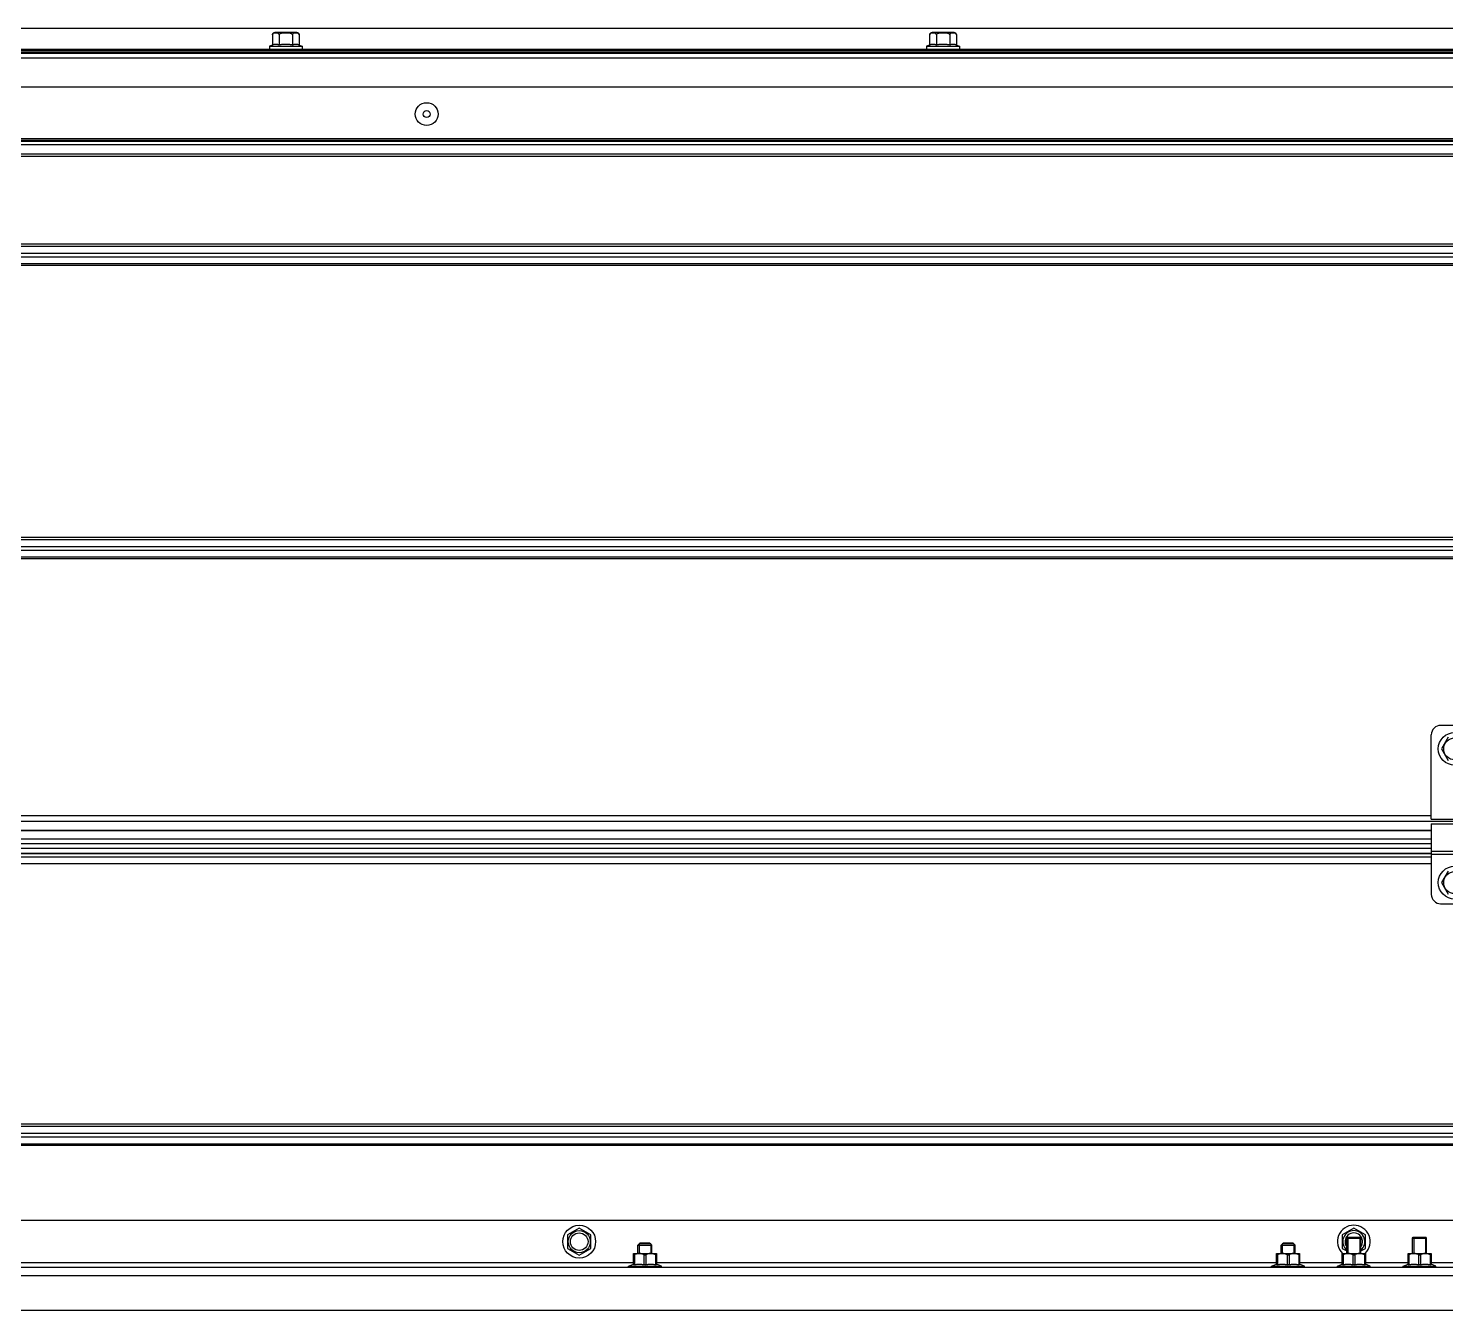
# Model space of a CAD drawing. Header units: millimetres. Extents: x 21899 to 38731, y -5425 to 3612.
# Drawn here: x 23619 to 24223, y -3342 to -2795 of the extents above; entities that cross this region are included whole.
import ezdxf

# ---------------------------------------------------------------- set-up
doc = ezdxf.new("R2010")
doc.units = ezdxf.units.MM

msp = doc.modelspace()

# ---------------------------------------------------------------- linework, layer by layer
at = {"color": 7, "linetype": 'Continuous'}
for p, q in [((25041.07342928871, -2795.438161229789), (22324.0734292887, -2795.438161229789)), ((23723.06024583445, -2798.267433778286), (23723.06024583445, -2802.563473838685)), ((23733.46024583446, -2797.267433996783), (23724.06024583445, -2797.267433996783)), ((23725.91024583446, -2798.267433721585), (23725.91024583446, -2802.563473838685)), ((23731.61024583445, -2798.267433783984), (23731.61024583445, -2802.563473838685)), ((23734.46024583446, -2798.267433778286), (23734.46024583446, -2802.563473838685)), ((24003.06024583445, -2798.267433778286), (24003.06024583445, -2802.563473838685)), ((24013.46024583446, -2797.267433996783), (24004.06024583445, -2797.267433996783)), ((24005.91024583446, -2798.267433721585), (24005.91024583446, -2802.563473838685)), ((24011.61024583445, -2798.267433783984), (24011.61024583445, -2802.563473838685)), ((24014.46024583446, -2798.267433778286), (24014.46024583446, -2802.563473838685)), ((22241.0734292887, -2804.63933658779), (25123.0734292887, -2804.63933658779)), ((22358.76024583445, -2804.267433996783), (25027.76024583445, -2804.267433996783)), ((22358.76024583445, -2805.967433996784), (25027.76024583445, -2805.967433996784)), ((23723.06024583445, -2802.563473838685), (23721.76024583445, -2803.067433996786)), ((23721.76024583445, -2803.067433996786), (23721.76024583445, -2804.267433996783)), ((23721.76024583445, -2803.067433996786), (23735.76024583445, -2803.067433996786)), ((23734.46024583446, -2802.563473838685), (23735.76024583445, -2803.067433996786)), ((23735.76024583445, -2803.067433996786), (23735.76024583445, -2804.267433996783)), ((24003.06024583445, -2802.563473838685), (24001.76024583445, -2803.067433996786)), ((24001.76024583445, -2803.067433996786), (24001.76024583445, -2804.267433996783)), ((24001.76024583445, -2803.067433996786), (24015.76024583445, -2803.067433996786)), ((24014.46024583446, -2802.563473838685), (24015.76024583445, -2803.067433996786)), ((24015.76024583445, -2803.067433996786), (24015.76024583445, -2804.267433996783)), ((23848.11079470378, -2820.467433996788), (23468.53590289138, -2820.467433996788)), ((25027.76024583445, -2820.467433996788), (23848.11079470378, -2820.467433996788)), ((22358.76024583445, -2849.967433996784), (25027.76024583445, -2849.967433996784)), ((24216.76024583445, -3132.467433996784), (24216.76024583445, -3096.467433996784)), ((24272.76024583445, -3092.467433996784), (24220.76024583445, -3092.467433996784)), ((24223.91024583446, -3097.531089195183), (24221.06024583445, -3102.467433996784)), ((24221.06024583445, -3102.467433996784), (24223.91024583446, -3107.403778798283)), ((24216.76024583445, -3132.467433996784), (24232.26024583445, -3132.467433996784)), ((24216.76024583445, -3137.417433996785), (23160.76024583445, -3137.417433996785)), ((24216.76024583445, -3134.467433996784), (24231.26024583445, -3134.467433996784)), ((24216.76024583445, -3134.467547822982), (24216.76024583445, -3164.467433996784)), ((24216.76024583445, -3142.967433996784), (23160.76024583445, -3142.967433996788)), ((24216.76024583445, -3147.047733996782), (23160.76024583445, -3147.047733996782)), ((24223.91024583446, -3154.531089195183), (24221.06024583445, -3159.467433996784)), ((24221.06024583445, -3159.467433996784), (24223.91024583446, -3164.403778798283)), ((24220.76024583445, -3168.467433996784), (24272.76024583445, -3168.467433996784)), ((24672.76024583445, -3303.467433996784), (22713.76024583445, -3303.467433996784)), ((23853.76024583445, -3306.767433996783), (23848.82390103296, -3309.617433996782)), ((23858.69659063606, -3309.617433996782), (23853.76024583445, -3306.767433996783)), ((24183.76024583445, -3306.767433996783), (24178.82390103296, -3309.617433996782)), ((24188.69659063606, -3309.617433996782), (24183.76024583445, -3306.767433996783)), ((23848.82390103296, -3309.617433996782), (23848.82390103296, -3315.317433996786)), ((23858.69659063606, -3315.317433996786), (23858.69659063606, -3309.617433996782)), ((23879.76024583465, -3312.967433996882), (23878.76024583475, -3313.967433996984)), ((23878.76024583445, -3317.467433996784), (23878.76024583445, -3313.967433996784)), ((23878.76024583445, -3313.967433996784), (23884.76024583445, -3313.967433996784)), ((23884.21897995696, -3313.426168119686), (23879.30151171195, -3313.426168119686)), ((23879.76024583445, -3312.967433996784), (23883.76024583445, -3312.967433996784)), ((23883.76024583436, -3312.967433996882), (23884.76024583426, -3313.967433996984)), ((23884.76024583445, -3317.467433996784), (23884.76024583445, -3313.967433996784)), ((24153.76024583465, -3312.967433996882), (24152.76024583475, -3313.967433996984)), ((24152.76024583445, -3317.467433996784), (24152.76024583445, -3313.967433996784)), ((24152.76024583445, -3313.967433996784), (24158.76024583445, -3313.967433996784)), ((24158.21897995696, -3313.426168119686), (24153.30151171195, -3313.426168119686)), ((24153.76024583445, -3312.967433996784), (24157.76024583445, -3312.967433996784)), ((24157.76024583436, -3312.967433996882), (24158.76024583426, -3313.967433996984)), ((24158.76024583445, -3317.467433996784), (24158.76024583445, -3313.967433996784)), ((24178.82390103296, -3309.617433996782), (24178.82390103296, -3315.317433996786)), ((24180.76024583445, -3310.967433996784), (24181.11379922506, -3310.613880606184)), ((24180.76024583445, -3317.467433996784), (24180.76024583445, -3310.967433996784)), ((24180.76024583445, -3310.967433996784), (24186.76024583445, -3310.967433996784)), ((24181.11387135946, -3310.613880606184), (24186.40662030956, -3310.613880606184)), ((24186.76024583445, -3310.967433996784), (24186.40669244385, -3310.613880606184)), ((24186.76024583445, -3317.467433996784), (24186.76024583445, -3310.967433996784)), ((24188.69659063606, -3315.317433996786), (24188.69659063606, -3309.617433996782)), ((24208.76024583445, -3310.967433996784), (24209.11379922506, -3310.613880606184)), ((24208.76024583445, -3317.467433996784), (24208.76024583445, -3310.967433996784)), ((24208.76024583445, -3310.967433996784), (24214.76024583445, -3310.967433996784)), ((24209.11387135946, -3310.613880606184), (24214.40662030956, -3310.613880606184)), ((24214.76024583445, -3310.967433996784), (24214.40669244385, -3310.613880606184)), ((24214.76024583445, -3317.467433996784), (24214.76024583445, -3310.967433996784)), ((23848.82390103296, -3315.317433996786), (23853.76024583445, -3318.167433996785)), ((23853.76024583445, -3318.167433996785), (23858.69659063606, -3315.317433996786)), ((23876.88024583446, -3317.467433996784), (23876.84506560196, -3317.502614229283)), ((23876.85161384585, -3322.285615814884), (23876.85161384585, -3317.496064134784)), ((23877.25510707845, -3318.037433996784), (23876.85161384585, -3318.037433996784)), ((23876.88030301436, -3317.467433996784), (23886.64018865455, -3317.467433996784)), ((23877.25510707845, -3318.037433996784), (23877.25510707845, -3322.285615814884)), ((23881.35675260186, -3318.037433996784), (23881.35675260186, -3322.285615814884)), ((23881.35675260186, -3318.037433996784), (23882.16373906705, -3318.037433996784)), ((23882.16373906705, -3318.037433996784), (23882.16373906705, -3322.285615814884)), ((23886.26538459056, -3318.037433996784), (23886.26538459056, -3322.285615814884)), ((23886.26538459056, -3318.037433996784), (23886.66887782316, -3318.037433996784)), ((23886.64024583445, -3317.467433996784), (23886.67542606706, -3317.502614229283)), ((23886.66887782316, -3317.496064134784), (23886.66887782316, -3322.285615814884)), ((24150.88024583446, -3317.467433996784), (24150.84506560196, -3317.502614229283)), ((24150.85161384585, -3322.285615814884), (24150.85161384585, -3317.496064134784)), ((24151.25510707845, -3318.037433996784), (24150.85161384585, -3318.037433996784)), ((24150.88030301436, -3317.467433996784), (24160.64018865455, -3317.467433996784)), ((24151.25510707845, -3318.037433996784), (24151.25510707845, -3322.285615814884)), ((24155.35675260186, -3318.037433996784), (24155.35675260186, -3322.285615814884)), ((24155.35675260186, -3318.037433996784), (24156.16373906705, -3318.037433996784)), ((24156.16373906705, -3318.037433996784), (24156.16373906705, -3322.285615814884)), ((24160.26538459056, -3318.037433996784), (24160.26538459056, -3322.285615814884)), ((24160.26538459056, -3318.037433996784), (24160.66887782316, -3318.037433996784)), ((24160.64024583445, -3317.467433996784), (24160.67542606706, -3317.502614229283)), ((24160.66887782316, -3317.496064134784), (24160.66887782316, -3322.285615814884)), ((24178.82390103296, -3315.317433996786), (24180.76024583445, -3316.435383189184)), ((24178.88024583446, -3317.467433996784), (24178.84506560196, -3317.502614229283)), ((24178.85161384585, -3322.285615814884), (24178.85161384585, -3317.496064134784)), ((24179.25510707845, -3318.037433996784), (24178.85161384585, -3318.037433996784)), ((24178.88030301436, -3317.467433996784), (24188.64018865455, -3317.467433996784)), ((24179.25510707845, -3318.037433996784), (24179.25510707845, -3322.285615814884)), ((24183.35675260186, -3318.037433996784), (24183.35675260186, -3322.285615814884)), ((24183.35675260186, -3318.037433996784), (24184.16373906705, -3318.037433996784)), ((24184.16373906705, -3318.037433996784), (24184.16373906705, -3322.285615814884)), ((24186.76024583445, -3316.435383189184), (24188.69659063606, -3315.317433996786)), ((24188.26538459056, -3318.037433996784), (24188.26538459056, -3322.285615814884)), ((24188.26538459056, -3318.037433996784), (24188.66887782316, -3318.037433996784)), ((24188.64024583445, -3317.467433996784), (24188.67542606706, -3317.502614229283)), ((24188.66887782316, -3317.496064134784), (24188.66887782316, -3322.285615814884)), ((24206.88024583446, -3317.467433996784), (24206.84506560196, -3317.502614229283)), ((24206.85161384585, -3322.285615814884), (24206.85161384585, -3317.496064134784)), ((24207.25510707845, -3318.037433996784), (24206.85161384585, -3318.037433996784)), ((24206.88030301436, -3317.467433996784), (24216.64018865455, -3317.467433996784)), ((24207.25510707845, -3318.037433996784), (24207.25510707845, -3322.285615814884)), ((24211.35675260186, -3318.037433996784), (24211.35675260186, -3322.285615814884)), ((24211.35675260186, -3318.037433996784), (24212.16373906705, -3318.037433996784)), ((24212.16373906705, -3318.037433996784), (24212.16373906705, -3322.285615814884)), ((24216.26538459056, -3318.037433996784), (24216.26538459056, -3322.285615814884)), ((24216.26538459056, -3318.037433996784), (24216.66887782316, -3318.037433996784)), ((24216.64024583445, -3317.467433996784), (24216.67542606706, -3317.502614229283)), ((24216.66887782316, -3317.496064134784), (24216.66887782316, -3322.285615814884)), ((24672.76024583445, -3323.467433996784), (22713.76024583445, -3323.467433996784)), ((23874.76024583445, -3322.967433996784), (23876.85160377645, -3322.047481822881)), ((23874.76024583445, -3323.467433996784), (23874.76024583445, -3322.967433996784)), ((23874.76024583445, -3322.967433996784), (23888.76024583445, -3322.967433996784)), ((23877.25510707845, -3322.285615814884), (23876.85161384585, -3322.285615814884)), ((23882.16373906705, -3322.285615814884), (23881.35675260186, -3322.285615814884)), ((23886.66887782316, -3322.285615814884), (23886.26538459056, -3322.285615814884)), ((23888.76024583445, -3322.967433996784), (23886.66888789255, -3322.047481822881)), ((23888.76024583445, -3323.467433996784), (23888.76024583445, -3322.967433996784)), ((24148.76024583445, -3322.967433996784), (24150.85160377645, -3322.047481822881)), ((24148.76024583445, -3323.467433996784), (24148.76024583445, -3322.967433996784)), ((24148.76024583445, -3322.967433996784), (24162.76024583445, -3322.967433996784)), ((24151.25510707845, -3322.285615814884), (24150.85161384585, -3322.285615814884)), ((24156.16373906705, -3322.285615814884), (24155.35675260186, -3322.285615814884)), ((24160.66887782316, -3322.285615814884), (24160.26538459056, -3322.285615814884)), ((24162.76024583445, -3322.967433996784), (24160.66888789255, -3322.047481822881)), ((24162.76024583445, -3323.467433996784), (24162.76024583445, -3322.967433996784)), ((24176.76024583445, -3322.967433996784), (24178.85160377645, -3322.047481822881)), ((24176.76024583445, -3323.467433996784), (24176.76024583445, -3322.967433996784)), ((24176.76024583445, -3322.967433996784), (24190.76024583445, -3322.967433996784)), ((24179.25510707845, -3322.285615814884), (24178.85161384585, -3322.285615814884)), ((24184.16373906705, -3322.285615814884), (24183.35675260186, -3322.285615814884)), ((24188.66887782316, -3322.285615814884), (24188.26538459056, -3322.285615814884)), ((24190.76024583445, -3322.967433996784), (24188.66888789255, -3322.047481822881)), ((24190.76024583445, -3323.467433996784), (24190.76024583445, -3322.967433996784)), ((24204.76024583445, -3322.967433996784), (24206.85160377645, -3322.047481822881)), ((24204.76024583445, -3323.467433996784), (24204.76024583445, -3322.967433996784)), ((24204.76024583445, -3322.967433996784), (24218.76024583445, -3322.967433996784)), ((24207.25510707845, -3322.285615814884), (24206.85161384585, -3322.285615814884)), ((24212.16373906705, -3322.285615814884), (24211.35675260186, -3322.285615814884)), ((24216.66887782316, -3322.285615814884), (24216.26538459056, -3322.285615814884)), ((24218.76024583445, -3322.967433996784), (24216.66888789255, -3322.047481822881)), ((24218.76024583445, -3323.467433996784), (24218.76024583445, -3322.967433996784))]:
    msp.add_line(p, q, dxfattribs=at)
at = {"color": 9, "linetype": 'Continuous'}
for p, q in [((22358.76024583445, -2804.767433996783), (25027.76024583445, -2804.767433996783)), ((22358.76024583445, -2805.467433996784), (25027.76024583445, -2805.467433996784)), ((22358.76024583445, -2807.967433996784), (25027.76024583445, -2807.967433996784)), ((25027.76024583445, -2842.553220434382), (22358.76024583445, -2842.553220434382)), ((25027.76024583445, -2843.260327215581), (22358.76024583445, -2843.260327215581)), ((22358.76024583445, -2843.581647559082), (25027.76024583445, -2843.581647559082)), ((22358.76024583445, -2844.995861121484), (25027.76024583445, -2844.995861121484)), ((22358.76024583445, -2848.867433996782), (25027.76024583445, -2848.867433996782)), ((25027.76024583445, -2887.445468203687), (22358.76024583445, -2887.445468203687)), ((22358.76024583445, -2888.221925338983), (25027.76024583445, -2888.221925338983)), ((22358.76024583445, -2891.190976861382), (25027.76024583445, -2891.190976861382)), ((22358.76024583445, -2892.743891132084), (25027.76024583445, -2892.743891132084)), ((22358.76024583445, -2895.712942654483), (25027.76024583445, -2895.712942654483)), ((25027.76024583445, -2896.489399789787), (22358.76024583445, -2896.489399789787)), ((25027.76024583445, -3012.445468203683), (22358.76024583445, -3012.445468203687)), ((22358.76024583445, -3013.221925338983), (25027.76024583445, -3013.221925338983)), ((22358.76024583445, -3016.190976861382), (25027.76024583445, -3016.190976861382)), ((22358.76024583445, -3017.743891132084), (25027.76024583445, -3017.743891132084)), ((22358.76024583445, -3020.712942654483), (25027.76024583445, -3020.712942654483)), ((25027.76024583445, -3021.489399789787), (22358.76024583445, -3021.489399789787)), ((25027.76024583445, -3133.475760407286), (22358.76024583445, -3133.475760407286)), ((24216.76024583445, -3131.040733996788), (23160.76024583446, -3131.040733996784)), ((24216.76024583445, -3137.320905572486), (23160.76024583445, -3137.320905572486)), ((24216.76024583445, -3140.967433996781), (23160.76024583445, -3140.967433996784)), ((23160.76024583445, -3144.750317430486), (24216.76024583445, -3144.750317430486)), ((23160.76024583445, -3147.079798756584), (24216.76024583445, -3147.079798756584)), ((23160.76024583445, -3148.458382074385), (24216.76024583445, -3148.458382074385)), ((23160.76024583445, -3151.376833996781), (24216.76024583445, -3151.376833996785)), ((24216.76024583445, -3146.089465959083), (24231.26024583445, -3146.089465959083)), ((24216.76024583445, -3147.307572884185), (24231.26024583445, -3147.307572884185)), ((25027.76024583445, -3262.445468203687), (22358.76024583445, -3262.445468203687)), ((22358.76024583445, -3263.221925338983), (25027.76024583445, -3263.221925338983)), ((22358.76024583445, -3266.190976861382), (25027.76024583445, -3266.190976861382)), ((22358.76024583445, -3267.743891132084), (25027.76024583445, -3267.743891132084)), ((22358.76024583445, -3270.712942654483), (25027.76024583445, -3270.712942654483)), ((25027.76024583445, -3271.489399789783), (22358.76024583445, -3271.489399789783)), ((24672.76024583445, -3326.967433996784), (22713.76024583445, -3326.967433996784)), ((23876.85161384585, -3321.467433996784), (23500.66887782316, -3321.467433996784)), ((24150.85161384585, -3321.467433996784), (23886.66887782316, -3321.467433996784)), ((24178.85161384585, -3321.467433996784), (24160.66887782316, -3321.467433996784)), ((24206.85161384585, -3321.467433996784), (24188.66887782316, -3321.467433996784)), ((24672.76024583445, -3321.467433996784), (24216.66887782316, -3321.467433996784)), ((24672.76024583445, -3341.867433996782), (22713.76024583445, -3341.867433996782))]:
    msp.add_line(p, q, dxfattribs=at)
at = {"color": 2, "linetype": 'Continuous'}
for p, q in [((23879.30151171195, -3313.426168119686), (23879.30151171195, -3317.467433996784)), ((23884.21897995696, -3313.426168119686), (23884.21897995696, -3317.467433996784)), ((24153.30151171195, -3313.426168119686), (24153.30151171195, -3317.467433996784)), ((24158.21897995696, -3313.426168119686), (24158.21897995696, -3317.467433996784)), ((24181.26024583445, -3310.613880606184), (24181.26024583445, -3317.467433996784)), ((24186.26024583445, -3310.613880606184), (24186.26024583445, -3317.467433996784)), ((24209.26024583445, -3310.613880606184), (24209.26024583445, -3317.467433996784)), ((24214.26024583445, -3310.613880606184), (24214.26024583445, -3317.467433996784))]:
    msp.add_line(p, q, dxfattribs=at)
at = {"color": 7, "linetype": 'Continuous'}
for centre, radius in [((23788.76024583445, -2831.967433996784), 4.85), ((23788.76024583445, -2831.967433996784), 1.5), ((24226.76024583445, -3102.467433996784), 7), ((24226.76024583445, -3159.467433996784), 7), ((23853.76024583445, -3312.467433996784), 7), ((23853.76024583445, -3312.467433996784), 3.75)]:
    msp.add_circle(centre, radius, dxfattribs=at)
at = {"color": 9, "linetype": 'Continuous'}
for centre in [(24226.76024583445, -3102.467433996784), (24226.76024583445, -3159.467433996784), (23853.76024583445, -3312.467433996784)]:
    msp.add_circle(centre, 4.7, dxfattribs=at)
at = {"color": 7, "linetype": 'Continuous'}
for centre, radius, start, end in [((23724.06024583445, -2798.267433996783), 1, 90, 180), ((23733.46024583446, -2798.267433996783), 1, 0, 90), ((24004.06024583445, -2798.267433996783), 1, 90, 180), ((24013.46024583446, -2798.267433996783), 1, 0, 90), ((24220.76024583445, -3096.467433996784), 4, 90, 180), ((24220.76024583445, -3164.467433996784), 4, 180, 270), ((24183.76024583445, -3312.467433996784), 7, 314.2976808866303, 225.7023191133696), ((24183.76024583445, -3312.467433996784), 3.75, 323.3925405381019, 216.6074594624819)]:
    msp.add_arc(centre, radius, start, end, dxfattribs=at)
at = {"color": 9, "linetype": 'Continuous'}
msp.add_arc((24183.76024583445, -3312.467433996784), 4.7, 309.8015727278628, 230.1984272721371, dxfattribs=at)
at = {"color": 7, "linetype": 'Continuous'}
for points, start_tangent, end_tangent in [([(23723.06024583445, -2798.267433853785), (23723.07148944025, -2798.118119316083), (23723.07945851545, -2798.072838105183)], (0, 1), (0.1964927434473931, 0.9805052788091032)), ([(23723.07945851545, -2798.072838105183), (23723.09354452515, -2798.012631250584)], (0.1964927437239926, 0.9805052787536728), (0.2590968403878873, 0.9658513484491357)), ([(23723.09354452515, -2798.012631250584), (23723.10826855505, -2797.963174831983), (23723.13675449966, -2797.887599965086)], (0.2590968403346476, 0.9658513484634176), (0.3936061788299673, 0.9192791610750631)), ([(23723.13675449966, -2797.887599965086), (23723.16990256865, -2797.818507670485), (23723.25462124906, -2797.689253067985), (23723.35888403266, -2797.579815926985), (23723.47755968376, -2797.492389260982), (23723.61315177976, -2797.422852261685), (23723.77003982615, -2797.369149441483), (23723.95184883956, -2797.330797157085), (23724.06575400835, -2797.315758385785)], (0.3936061789771579, 0.9192791610120409), (0.9942083765307079, 0.1074695493438695)), ([(23724.06575400835, -2797.315758385785), (23724.15927778656, -2797.307203595383), (23724.38015078635, -2797.296863639081), (23724.59831081115, -2797.297038528885), (23724.80515029035, -2797.306747516182), (23724.99575318885, -2797.327309194285), (23725.17073513525, -2797.361393333786), (23725.33177137986, -2797.412424920085), (23725.47741605015, -2797.483033288287), (23725.60492447605, -2797.574017473284), (23725.71249331656, -2797.685028065187), (23725.79856028795, -2797.814731449283), (23725.86139263575, -2797.960653387587), (23725.89898307466, -2798.117993281981), (23725.91024583446, -2798.267433721581)], (0.9942083765328155, 0.1074695493243719), (0, -1)), ([(23725.91024583446, -2798.267433858184), (23725.93078921706, -2798.124665600184), (23725.99793498055, -2797.976243881081), (23726.11066757486, -2797.836699020585), (23726.26594963105, -2797.710763738383), (23726.46033349575, -2797.601300994285), (23726.68433659215, -2797.511875879884), (23726.92816549455, -2797.442589885284), (23727.17483720246, -2797.392748535285), (23727.40700828066, -2797.359204129987), (23727.62007501886, -2797.336940832787), (23727.81930035345, -2797.321797062783), (23728.01029649476, -2797.311317720081), (23728.19834492766, -2797.304076945484), (23728.38547041015, -2797.299330631986), (23728.57249349426, -2797.296639866787), (23728.76024583445, -2797.295764744982)], (0, 1), (1, 0)), ([(23728.76024583445, -2797.295764744982), (23729.04854259806, -2797.297849371384), (23729.33651850455, -2797.304536733182), (23729.62335664875, -2797.317100494585), (23729.90806471136, -2797.337622426983), (23730.19140843906, -2797.369251686587), (23730.47817059436, -2797.417404842783), (23730.76350936155, -2797.488689519882), (23731.01940781875, -2797.582652808784), (23731.22950010985, -2797.694333624882), (23731.39549864155, -2797.822810923486), (23731.51664898636, -2797.966936671082), (23731.58880731916, -2798.121613310284), (23731.61024583445, -2798.267433783984)], (1, 0), (0, -1)), ([(23731.61024583445, -2798.267433856783), (23731.62156766036, -2798.117605318084), (23731.65843751005, -2797.962659902982), (23731.71952540855, -2797.819214582787), (23731.80347458636, -2797.690700373483), (23731.90896060345, -2797.579748800285), (23732.03203754085, -2797.489646801087), (23732.17146787865, -2797.419379563284), (23732.32702898915, -2797.367265246083), (23732.49798266056, -2797.331411773785), (23732.68188703895, -2797.309406769486), (23732.87433765146, -2797.298373622683), (23733.06536921326, -2797.295854240483), (23733.24209813106, -2797.300138015484), (23733.40325960975, -2797.310685216484), (23733.55694324266, -2797.328982505687), (23733.71006306376, -2797.358766363084), (23733.86387656536, -2797.405553841085), (23734.01501826376, -2797.475846642186), (23734.15013993386, -2797.569940133484), (23734.26045086606, -2797.682499602184), (23734.34733007256, -2797.812462998483), (23734.41095800756, -2797.959343328284), (23734.44898575536, -2798.118010914282), (23734.46024583446, -2798.267433778283)], (0, 1), (0, -1)), ([(24003.06024583445, -2798.267433853785), (24003.07148944025, -2798.118119316083), (24003.07945851545, -2798.072838105183)], (0, 1), (0.1964927434473931, 0.9805052788091032)), ([(24003.07945851545, -2798.072838105183), (24003.09354452515, -2798.012631250584)], (0.1964927437239926, 0.9805052787536728), (0.2590968403878873, 0.9658513484491357)), ([(24003.09354452515, -2798.012631250584), (24003.10826855505, -2797.963174831983), (24003.13675449966, -2797.887599965086)], (0.2590968403346476, 0.9658513484634176), (0.3936061788299673, 0.9192791610750631)), ([(24003.13675449966, -2797.887599965086), (24003.16990256865, -2797.818507670485), (24003.25462124906, -2797.689253067985), (24003.35888403266, -2797.579815926985), (24003.47755968376, -2797.492389260982), (24003.61315177976, -2797.422852261685), (24003.77003982615, -2797.369149441483), (24003.95184883956, -2797.330797157085), (24004.06575400835, -2797.315758385785)], (0.3936061789036737, 0.9192791610435045), (0.9942083765307079, 0.1074695493438695)), ([(24004.06575400835, -2797.315758385785), (24004.15927778656, -2797.307203595383), (24004.38015078635, -2797.296863639081), (24004.59831081115, -2797.297038528885), (24004.80515029035, -2797.306747516182), (24004.99575318885, -2797.327309194285), (24005.17073513525, -2797.361393333786), (24005.33177137986, -2797.412424920085), (24005.47741605015, -2797.483033288287), (24005.60492447605, -2797.574017473284), (24005.71249331656, -2797.685028065187), (24005.79856028795, -2797.814731449283), (24005.86139263575, -2797.960653387587), (24005.89898307466, -2798.117993281981), (24005.91024583446, -2798.267433721581)], (0.9942083765323301, 0.1074695493288632), (0, -1)), ([(24005.91024583446, -2798.267433858184), (24005.93078921706, -2798.124665600184), (24005.99793498055, -2797.976243881081), (24006.11066757486, -2797.836699020585), (24006.26594963105, -2797.710763738383), (24006.46033349575, -2797.601300994285), (24006.68433659215, -2797.511875879884), (24006.92816549455, -2797.442589885284), (24007.17483720246, -2797.392748535285), (24007.40700828066, -2797.359204129987), (24007.62007501886, -2797.336940832787), (24007.81930035345, -2797.321797062783), (24008.01029649476, -2797.311317720081), (24008.19834492766, -2797.304076945484), (24008.38547041015, -2797.299330631986), (24008.57249349426, -2797.296639866787), (24008.76024583445, -2797.295764744982)], (0, 1), (1, 0)), ([(24008.76024583445, -2797.295764744982), (24009.04854259806, -2797.297849371384), (24009.33651850455, -2797.304536733182), (24009.62335664875, -2797.317100494585), (24009.90806471136, -2797.337622426983), (24010.19140843906, -2797.369251686587), (24010.47817059436, -2797.417404842783), (24010.76350936155, -2797.488689519882), (24011.01940781875, -2797.582652808784), (24011.22950010985, -2797.694333624882), (24011.39549864155, -2797.822810923486), (24011.51664898636, -2797.966936671082), (24011.58880731916, -2798.121613310284), (24011.61024583445, -2798.267433783984)], (1, 0), (0, -1)), ([(24011.61024583445, -2798.267433856783), (24011.62156766036, -2798.117605318084), (24011.65843751005, -2797.962659902982), (24011.71952540855, -2797.819214582787), (24011.80347458636, -2797.690700373483), (24011.90896060345, -2797.579748800285), (24012.03203754085, -2797.489646801087), (24012.17146787865, -2797.419379563284), (24012.32702898915, -2797.367265246083), (24012.49798266056, -2797.331411773785), (24012.68188703895, -2797.309406769486), (24012.87433765146, -2797.298373622683), (24013.06536921326, -2797.295854240483), (24013.24209813106, -2797.300138015484), (24013.40325960975, -2797.310685216484), (24013.55694324266, -2797.328982505687), (24013.71006306376, -2797.358766363084), (24013.86387656536, -2797.405553841085), (24014.01501826376, -2797.475846642186), (24014.15013993386, -2797.569940133484), (24014.26045086606, -2797.682499602184), (24014.34733007256, -2797.812462998483), (24014.41095800756, -2797.959343328284), (24014.44898575536, -2798.118010914282), (24014.46024583446, -2798.267433778283)], (0, 1), (0, -1)), ([(23725.91024583446, -2802.563473838682), (23725.54538131575, -2802.436489126785), (23725.19089204205, -2802.344106052182), (23724.83848201255, -2802.286932476987), (23724.48524565196, -2802.267433996787), (23724.13200929365, -2802.286932516787), (23723.77959919725, -2802.344106143786), (23723.42511011395, -2802.436489200083), (23723.06024583445, -2802.563473838682)], (-0.9323906733133523, 0.3614521162177279), (-0.9323906733133523, -0.3614521162177279)), ([(23728.76024583445, -2802.267433996787), (23728.04813958895, -2802.287243105582), (23727.34055188546, -2802.345003800883), (23726.63362599275, -2802.437461691583), (23725.91024583446, -2802.563473838682)], (-1, 0), (-0.9817280845391685, -0.1902891694948909)), ([(23731.61024583445, -2802.563473838682), (23731.02767929506, -2802.459656535286), (23730.45903230546, -2802.377580984385), (23729.89438974095, -2802.317291746784), (23729.32854323936, -2802.280073697782), (23728.76024583445, -2802.267433996787)], (-0.9817280845375157, 0.1902891695034186), (-1, 0)), ([(23734.46024583446, -2802.563473838682), (23734.09538131575, -2802.436489126785), (23733.74089204195, -2802.344106052182), (23733.38848201255, -2802.286932476987), (23733.03524565196, -2802.267433996787), (23732.68200929365, -2802.286932516787), (23732.32959919726, -2802.344106143786), (23731.97511011396, -2802.436489200083), (23731.61024583445, -2802.563473838682)], (-0.9323906733133523, 0.3614521162177279), (-0.9323906733133523, -0.3614521162177279)), ([(24005.91024583446, -2802.563473838682), (24005.54538131575, -2802.436489126785), (24005.19089204195, -2802.344106052182), (24004.83848201255, -2802.286932476987), (24004.48524565196, -2802.267433996787), (24004.13200929365, -2802.286932516787), (24003.77959919725, -2802.344106143786), (24003.42511011395, -2802.436489200083), (24003.06024583445, -2802.563473838682)], (-0.9323906733133523, 0.3614521162177279), (-0.9323906733133523, -0.3614521162177279)), ([(24008.76024583445, -2802.267433996787), (24008.04813958895, -2802.287243105582), (24007.34055188546, -2802.345003800883), (24006.63362599275, -2802.437461691583), (24005.91024583446, -2802.563473838682)], (-1, 0), (-0.9817280845391685, -0.1902891694948909)), ([(24011.61024583445, -2802.563473838682), (24011.02767929506, -2802.459656535286), (24010.45903230546, -2802.377580984385), (24009.89438974095, -2802.317291746784), (24009.32854323936, -2802.280073697782), (24008.76024583445, -2802.267433996787)], (-0.9817280845375157, 0.1902891695034186), (-1, 0)), ([(24014.46024583446, -2802.563473838682), (24014.09538131575, -2802.436489126785), (24013.74089204195, -2802.344106052182), (24013.38848201255, -2802.286932476987), (24013.03524565196, -2802.267433996787), (24012.68200929365, -2802.286932516787), (24012.32959919726, -2802.344106143786), (24011.97511011396, -2802.436489200083), (24011.61024583445, -2802.563473838682)], (-0.9323906733133523, 0.3614521162177279), (-0.9323906733133523, -0.3614521162177279)), ([(23881.35675260186, -3318.037433996784), (23880.87423108326, -3317.819459708784), (23880.41400785555, -3317.660084571284), (23879.96656015926, -3317.554986501886), (23879.52538878315, -3317.502602793784), (23879.08608672096, -3317.502625684685), (23878.64497782856, -3317.555043557584), (23878.19763438955, -3317.660147906283), (23877.73757759265, -3317.819480093882), (23877.25510707845, -3318.037433996784)], (-0.8938076990138222, 0.4484504400528747), (-0.8938076990138222, -0.4484504400528747)), ([(23886.26538459056, -3318.037433996784), (23885.78286307186, -3317.819459708784), (23885.32263984425, -3317.660084571284), (23884.87519214785, -3317.554986501886), (23884.43402077176, -3317.502602793784), (23883.99471870955, -3317.502625684685), (23883.55360981716, -3317.555043557584), (23883.10626637825, -3317.660147906283), (23882.64620958126, -3317.819480093882), (23882.16373906705, -3318.037433996784)], (-0.8938076990138222, 0.4484504400528747), (-0.8938076990138222, -0.4484504400528747)), ([(24155.35675260186, -3318.037433996784), (24154.87423108326, -3317.819459708784), (24154.41400785555, -3317.660084571284), (24153.96656015926, -3317.554986501886), (24153.52538878315, -3317.502602793784), (24153.08608672096, -3317.502625684685), (24152.64497782856, -3317.555043557584), (24152.19763438955, -3317.660147906283), (24151.73757759265, -3317.819480093882), (24151.25510707845, -3318.037433996784)], (-0.8938076990138222, 0.4484504400528747), (-0.8938076990138222, -0.4484504400528747)), ([(24160.26538459056, -3318.037433996784), (24159.78286307186, -3317.819459708784), (24159.32263984425, -3317.660084571284), (24158.87519214785, -3317.554986501886), (24158.43402077176, -3317.502602793784), (24157.99471870955, -3317.502625684685), (24157.55360981716, -3317.555043557584), (24157.10626637825, -3317.660147906283), (24156.64620958126, -3317.819480093882), (24156.16373906705, -3318.037433996784)], (-0.8938076990138222, 0.4484504400528747), (-0.8938076990138222, -0.4484504400528747)), ([(24183.35675260186, -3318.037433996784), (24182.87423108326, -3317.819459708784), (24182.41400785555, -3317.660084571284), (24181.96656015926, -3317.554986501886), (24181.52538878315, -3317.502602793784), (24181.08608672096, -3317.502625684685), (24180.64497782856, -3317.555043557584), (24180.19763438955, -3317.660147906283), (24179.73757759265, -3317.819480093882), (24179.25510707845, -3318.037433996784)], (-0.8938076990138222, 0.4484504400528747), (-0.8938076990138222, -0.4484504400528747)), ([(24188.26538459056, -3318.037433996784), (24187.78286307186, -3317.819459708784), (24187.32263984425, -3317.660084571284), (24186.87519214785, -3317.554986501886), (24186.43402077176, -3317.502602793784), (24185.99471870955, -3317.502625684685), (24185.55360981716, -3317.555043557584), (24185.10626637825, -3317.660147906283), (24184.64620958126, -3317.819480093882), (24184.16373906705, -3318.037433996784)], (-0.8938076990138222, 0.4484504400528747), (-0.8938076990138222, -0.4484504400528747)), ([(24211.35675260186, -3318.037433996784), (24210.87423108326, -3317.819459708784), (24210.41400785555, -3317.660084571284), (24209.96656015926, -3317.554986501886), (24209.52538878315, -3317.502602793784), (24209.08608672096, -3317.502625684685), (24208.64497782856, -3317.555043557584), (24208.19763438955, -3317.660147906283), (24207.73757759265, -3317.819480093882), (24207.25510707845, -3318.037433996784)], (-0.8938076990138222, 0.4484504400528747), (-0.8938076990138222, -0.4484504400528747)), ([(24216.26538459056, -3318.037433996784), (24215.78286307186, -3317.819459708784), (24215.32263984425, -3317.660084571284), (24214.87519214785, -3317.554986501886), (24214.43402077176, -3317.502602793784), (24213.99471870955, -3317.502625684685), (24213.55360981716, -3317.555043557584), (24213.10626637825, -3317.660147906283), (24212.64620958126, -3317.819480093882), (24212.16373906705, -3318.037433996784)], (-0.8938076990138222, 0.4484504400528747), (-0.8938076990138222, -0.4484504400528747)), ([(23877.25510707845, -3322.285615814884), (23877.77519089286, -3322.183198804285), (23878.28619521896, -3322.108732527182), (23878.79572756666, -3322.062973205686), (23879.30607498356, -3322.047477394784), (23879.81641296076, -3322.062990209184), (23880.32592597975, -3322.108763516286), (23880.83678330625, -3322.183218511784), (23881.35675260186, -3322.285615814884)], (0.9765002975929482, 0.2155160523044249), (0.9765002975918254, -0.2155160523095119)), ([(23882.16373906705, -3322.285615814884), (23882.68382288156, -3322.183198804285), (23883.19482720766, -3322.108732527182), (23883.70435955536, -3322.062973205686), (23884.21470697226, -3322.047477394784), (23884.72504494936, -3322.062990209184), (23885.23455796846, -3322.108763516286), (23885.74541529495, -3322.183218511784), (23886.26538459056, -3322.285615814884)], (0.9765002975918254, 0.2155160523095119), (0.9765002975929482, -0.2155160523044249)), ([(24151.25510707845, -3322.285615814884), (24151.77519089286, -3322.183198804285), (24152.28619521896, -3322.108732527182), (24152.79572756666, -3322.062973205686), (24153.30607498356, -3322.047477394784), (24153.81641296076, -3322.062990209184), (24154.32592597975, -3322.108763516286), (24154.83678330625, -3322.183218511784), (24155.35675260186, -3322.285615814884)], (0.9765002975929482, 0.2155160523044249), (0.9765002975918254, -0.2155160523095119)), ([(24156.16373906705, -3322.285615814884), (24156.68382288156, -3322.183198804285), (24157.19482720766, -3322.108732527182), (24157.70435955536, -3322.062973205686), (24158.21470697226, -3322.047477394784), (24158.72504494936, -3322.062990209184), (24159.23455796846, -3322.108763516286), (24159.74541529495, -3322.183218511784), (24160.26538459056, -3322.285615814884)], (0.9765002975929482, 0.2155160523044249), (0.9765002975929482, -0.2155160523044249)), ([(24179.25510707845, -3322.285615814884), (24179.77519089286, -3322.183198804285), (24180.28619521896, -3322.108732527182), (24180.79572756666, -3322.062973205686), (24181.30607498356, -3322.047477394784), (24181.81641296076, -3322.062990209184), (24182.32592597975, -3322.108763516286), (24182.83678330625, -3322.183218511784), (24183.35675260186, -3322.285615814884)], (0.9765002975929482, 0.2155160523044249), (0.9765002975918254, -0.2155160523095119)), ([(24184.16373906705, -3322.285615814884), (24184.68382288156, -3322.183198804285), (24185.19482720766, -3322.108732527182), (24185.70435955536, -3322.062973205686), (24186.21470697226, -3322.047477394784), (24186.72504494936, -3322.062990209184), (24187.23455796846, -3322.108763516286), (24187.74541529495, -3322.183218511784), (24188.26538459056, -3322.285615814884)], (0.9765002975929482, 0.2155160523044249), (0.9765002975918254, -0.2155160523095119)), ([(24207.25510707845, -3322.285615814884), (24207.77519089286, -3322.183198804285), (24208.28619521896, -3322.108732527182), (24208.79572756666, -3322.062973205686), (24209.30607498356, -3322.047477394784), (24209.81641296076, -3322.062990209184), (24210.32592597975, -3322.108763516286), (24210.83678330625, -3322.183218511784), (24211.35675260186, -3322.285615814884)], (0.9765002975929482, 0.2155160523044249), (0.9765002975918254, -0.2155160523095119)), ([(24212.16373906705, -3322.285615814884), (24212.68382288156, -3322.183198804285), (24213.19482720766, -3322.108732527182), (24213.70435955536, -3322.062973205686), (24214.21470697226, -3322.047477394784), (24214.72504494936, -3322.062990209184), (24215.23455796846, -3322.108763516286), (24215.74541529495, -3322.183218511784), (24216.26538459056, -3322.285615814884)], (0.9765002975929482, 0.2155160523044249), (0.9765002975918254, -0.2155160523095119))]:
    msp.add_spline(points, degree=3, dxfattribs=dict(at, start_tangent=start_tangent, end_tangent=end_tangent))

doc.saveas('drawing.dxf')
